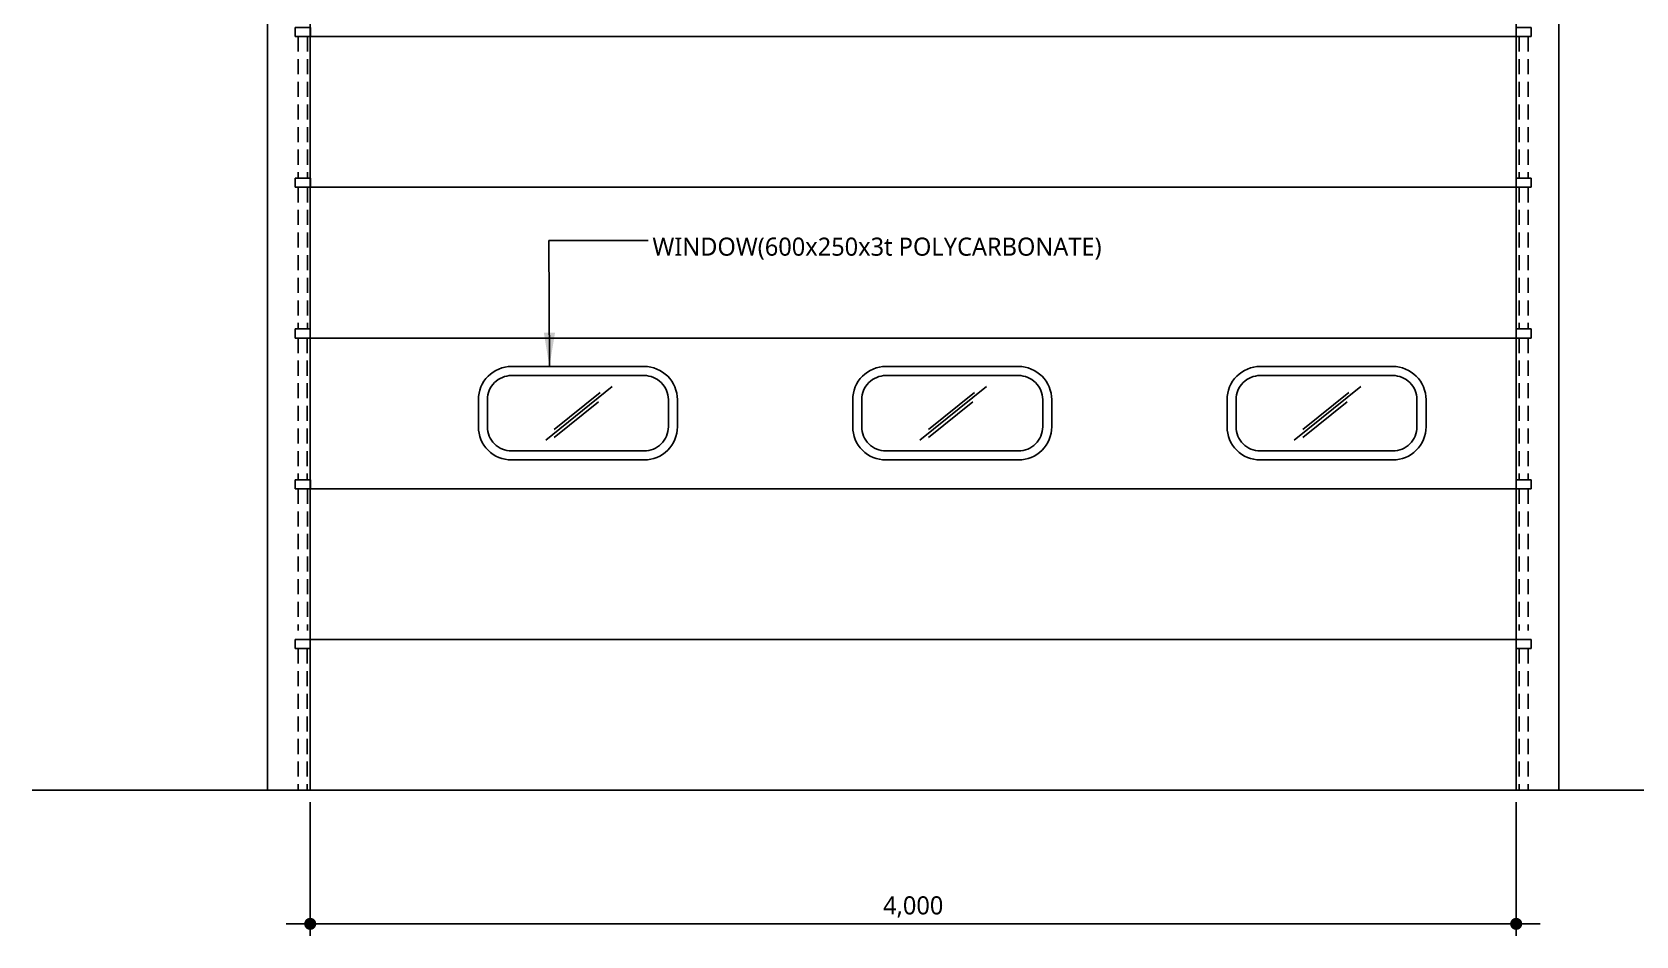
# Model space of a CAD drawing. Extents: x 991 to 16092, y 525 to 11255.
# Drawn here: x 1399 to 6719, y 5306 to 8304 of the extents above; entities that cross this region are included whole.
import ezdxf

# ---------------------------------------------------------------- set-up
doc = ezdxf.new("R2010")
doc.units = 0
doc.header["$LTSCALE"] = 200
doc.header["$MEASUREMENT"] = 0
doc.header["$PDMODE"] = 3
doc.header["$PDSIZE"] = -1
doc.linetypes.add('HIDDEN', pattern=[0.375, 0.25, -0.125])
doc.layers.get('0').update_dxf_attribs({"linetype": 'CONTINUOUS'})
doc.layers.get('Defpoints').update_dxf_attribs({"color": 137, "linetype": 'CONTINUOUS'})
for name, color, linetype in [('DIM', 7, 'CONTINUOUS'), ('SYM-LEAD', 6, 'CONTINUOUS'), ('TEXT', 3, 'CONTINUOUS')]:
    doc.layers.add(name, color=color, linetype=linetype)
doc.styles.add('맑은고딕', font='malgun.ttf')
doc.styles.add('스타일1', font='malgun.ttf')
doc.dimstyles.new('GAUN-40', dxfattribs={"dimscale": 40, "dimtxt": 1.5, "dimasz": 1, "dimexe": 1, "dimexo": 1, "dimgap": 0.5, "dimtad": 1, "dimdec": 0, "dimzin": 1, "dimdsep": 46, "dimlunit": 6, "dimtxsty": '맑은고딕', "dimblk": 'CJDOT', "dimcen": 0.09, "dimdle": 1, "dimclrd": 256, "dimclre": 256, "dimclrt": 3, "dimadec": 0, "dimazin": 0, "dimtfac": 1, "dimtdec": 0, "dimtix": 1, "dimtmove": 2, "dimatfit": 3, "dimfxl": 1, "dimtolj": 1, "dimtzin": 1, "dimarcsym": 0})

# ---------------------------------------------------------------- blocks, each defined once
blk = doc.blocks.new('CJDOT')
blk.add_line((-2, 0), (2, 0))
at = {"const_width": 0.5}
blk.add_lwpolyline([(-0.25, 0, 1), (0.25, 0, 1)], format="xyb", close=True, dxfattribs=at)
blk = doc.blocks.new('*D20')
at = {"layer": 'Defpoints', "color": 0, "transparency": 16777216}
for p in [(2321.9, 5789.3, -10), (6321.8, 5789.3), (6321.8, 5345.8)]:
    blk.add_point(p, dxfattribs=at)
at = {"layer": 'DIM', "lineweight": -2, "transparency": 16777216}
for p, q in [((2321.9, 5749.3), (2321.9, 5305.8)), ((6321.8, 5749.3), (6321.8, 5305.8)), ((2361.9, 5345.8), (6281.8, 5345.8))]:
    blk.add_line(p, q, dxfattribs=at)
at = {"layer": 'DIM', "lineweight": -2, "transparency": 16777216, "xscale": 40, "yscale": 40, "zscale": 40, "rotation": 180}
blk.add_blockref('CJDOT', (2321.9, 5345.8), dxfattribs=at)
at = {"layer": 'DIM', "lineweight": -2, "transparency": 16777216, "xscale": 40, "yscale": 40, "zscale": 40}
blk.add_blockref('CJDOT', (6321.8, 5345.8), dxfattribs=at)
at = {"layer": 'DIM', "color": 3, "transparency": 16777216, "insert": (4321.9, 5401.8), "char_height": 60, "attachment_point": 5, "style": '맑은고딕'}
blk.add_mtext('\\A1;4,000', dxfattribs=at)

msp = doc.modelspace()

# ---------------------------------------------------------------- linework, layer by layer
at = {"color": 0, "transparency": 33554687}
for p, q in [((2179.9, 10772, 4.2), (2179.9, 5789.3, -9.1)), ((6463.8, 5789.3, 1.4), (6463.8, 10772, 15.8)), ((2321.9, 10504.4, 6.8), (2321.9, 5789.3, -10)), ((6321.8, 5789.3), (6321.8, 10401.5, 18.4)), ((2322.3, 8289.4, 5.5), (6321.8, 8289.4, 5.5)), ((2322.3, 7789.3, 17.1), (6321.8, 7789.3, 17.1)), ((2322.3, 7289.4, 5.5), (6321.8, 7289.4, 5.5)), ((3102.9, 6950.4, 11), (3323.6, 7128.4, 11)), ((3130.9, 6959.9, 11), (3277.7, 7078.2, 11)), ((3131, 6986.2, 11), (3283.4, 7109, 11)), ((4344.4, 6950.4, 11), (4565.2, 7128.4, 11)), ((4372.5, 6986.2, 11), (4525, 7109, 11)), ((4372.5, 6959.9, 11), (4519.2, 7078.2, 11)), ((5586, 6950.4, 11), (5806.8, 7128.4, 11)), ((5614.1, 6986.2, 11), (5766.5, 7109, 11)), ((5614.1, 6959.9, 11), (5760.8, 7078.2, 11)), ((2322.3, 6789.3, 17.1), (6321.8, 6789.3, 17.1)), ((2322.3, 6289.3, 17.1), (6321.8, 6289.3, 17.1))]:
    msp.add_line(p, q, dxfattribs=at)
at = {"color": 6, "linetype": 'HIDDEN', "transparency": 33554687}
for p, q in [((2282.3, 8289.4, 5.5), (2282.3, 7819.3, 5.5)), ((2312.3, 8289.4, 5.5), (2312.3, 7819.3, 5.5)), ((6331.4, 8289.4, 5.5), (6331.4, 7819.3, 5.5)), ((6361.4, 8289.4, 5.5), (6361.4, 7819.3, 5.5)), ((2282.3, 7789.4, -6.1), (2282.3, 7319.4, -6.1)), ((2312.3, 7789.4, -6.1), (2312.3, 7319.4, -6.1)), ((6331.4, 7789.4, -6.1), (6331.4, 7319.4, -6.1)), ((6361.4, 7789.4, -6.1), (6361.4, 7319.4, -6.1)), ((2281.9, 7289.4, 5.5), (2281.9, 6819.3, 5.5)), ((2311.9, 7289.4, 5.5), (2311.9, 6819.3, 5.5)), ((6331.8, 7289.4, 5.5), (6331.8, 6819.3, 5.5)), ((6361.8, 7289.4, 5.5), (6361.8, 6819.3, 5.5)), ((2282.3, 6789.4, 5.5), (2282.3, 6319.3, 5.5)), ((2312.3, 6789.4, 5.5), (2312.3, 6319.3, 5.5)), ((6331.4, 6789.4, 5.5), (6331.4, 6319.3, 5.5)), ((6361.4, 6789.4, 5.5), (6361.4, 6319.3, 5.5)), ((2281.9, 6259.3, -11.6), (2281.9, 5789.3, -11.6)), ((2311.9, 6259.3, -11.6), (2311.9, 5789.3, -11.6)), ((6331.8, 6259.3, -11.6), (6331.8, 5789.3, -11.6)), ((6361.8, 6259.3, -11.6), (6361.8, 5789.3, -11.6))]:
    msp.add_line(p, q, dxfattribs=at)
at = {"color": 3, "transparency": 33554687}
msp.add_line((6911.9, 5789.3, 5.5), (1399.3, 5789.3, 28.8), dxfattribs=at)
at = {"color": 6, "linetype": 'HIDDEN', "transparency": 33554687}
for points, elevation in [([(2272.3, 8289.4), (2322.3, 8289.4), (2322.3, 8319.4), (2272.3, 8319.4)], 5.5), ([(6371.4, 8289.4), (6321.4, 8289.4), (6321.4, 8319.4), (6371.4, 8319.4)], 5.5), ([(2272.3, 7789.4), (2322.3, 7789.4), (2322.3, 7819.4), (2272.3, 7819.4)], -6.1), ([(6371.4, 7789.4), (6321.4, 7789.4), (6321.4, 7819.4), (6371.4, 7819.4)], -6.1), ([(2271.9, 7289.4), (2321.9, 7289.4), (2321.9, 7319.4), (2271.9, 7319.4)], 5.5), ([(6371.8, 7289.4), (6321.8, 7289.4), (6321.8, 7319.4), (6371.8, 7319.4)], 5.5), ([(2272.3, 6789.4), (2322.3, 6789.4), (2322.3, 6819.4), (2272.3, 6819.4)], 5.5), ([(6371.4, 6789.4), (6321.4, 6789.4), (6321.4, 6819.4), (6371.4, 6819.4)], 5.5), ([(2271.9, 6259.3), (2321.9, 6259.3), (2321.9, 6289.3), (2271.9, 6289.3)], -11.6), ([(6371.8, 6259.3), (6321.8, 6259.3), (6321.8, 6289.3), (6371.8, 6289.3)], -11.6)]:
    msp.add_lwpolyline(points, close=True, dxfattribs=dict(at, elevation=elevation))
at = {"color": 0, "transparency": 33554687, "elevation": 5.5}
for points in [[(2989.7, 6884.9), (3429.7, 6884.9, 0.414214), (3539.7, 6994.9), (3539.7, 7084.9, 0.414214), (3429.7, 7194.9), (2989.7, 7194.9, 0.414214), (2879.7, 7084.9), (2879.7, 6994.9, 0.414214)], [(4231.3, 6884.9), (4671.3, 6884.9, 0.414214), (4781.3, 6994.9), (4781.3, 7084.9, 0.414214), (4671.3, 7194.9), (4231.3, 7194.9, 0.414214), (4121.3, 7084.9), (4121.3, 6994.9, 0.414214)], [(5472.8, 6884.9), (5912.8, 6884.9, 0.414214), (6022.8, 6994.9), (6022.8, 7084.9, 0.414214), (5912.8, 7194.9), (5472.8, 7194.9, 0.414214), (5362.8, 7084.9), (5362.8, 6994.9, 0.414214)], [(2989.7, 6914.9), (3429.7, 6914.9, 0.414214), (3509.7, 6994.9), (3509.7, 7084.9, 0.414214), (3429.7, 7164.9), (2989.7, 7164.9, 0.414214), (2909.7, 7084.9), (2909.7, 6994.9, 0.414214)], [(4231.3, 6914.9), (4671.3, 6914.9, 0.414214), (4751.3, 6994.9), (4751.3, 7084.9, 0.414214), (4671.3, 7164.9), (4231.3, 7164.9, 0.414214), (4151.3, 7084.9), (4151.3, 6994.9, 0.414214)], [(5472.8, 6914.9), (5912.8, 6914.9, 0.414214), (5992.8, 6994.9), (5992.8, 7084.9, 0.414214), (5912.8, 7164.9), (5472.8, 7164.9, 0.414214), (5392.8, 7084.9), (5392.8, 6994.9, 0.414214)]]:
    msp.add_lwpolyline(points, format="xyb", close=True, dxfattribs=at)
at = {"layer": 'SYM-LEAD'}
for p in [(3115.2, 7194.9, -7), (3443, 7613, -43.6)]:
    msp.add_line(p, (3113.2, 7613, -7), dxfattribs=at)
msp.add_solid([(3096.7, 7306.9, -7), (3115.2, 7194.9, -7), (3134, 7306.9, -7)], dxfattribs=at)

# ---------------------------------------------------------------- texts
at = {"layer": 'TEXT', "color": 3, "style": '스타일1'}
msp.add_text('WINDOW(600x250x3t POLYCARBONATE)', height=60, dxfattribs=at).set_placement((3456.9, 7562.5, -43.6))

# ---------------------------------------------------------------- dimensions: what is measured, and where the dimension line sits
at = {"layer": 'DIM'}
dim = msp.add_linear_dim(base=(6321.8, 5345.8), p1=(2321.9, 5789.3, -10), p2=(6321.8, 5789.3), dimstyle='GAUN-40', dxfattribs=at)
dim.commit()
dim.dimension.update_dxf_attribs({"geometry": '*D20', "text_midpoint": (4321.9, 5401.8)})

doc.saveas('drawing.dxf')
